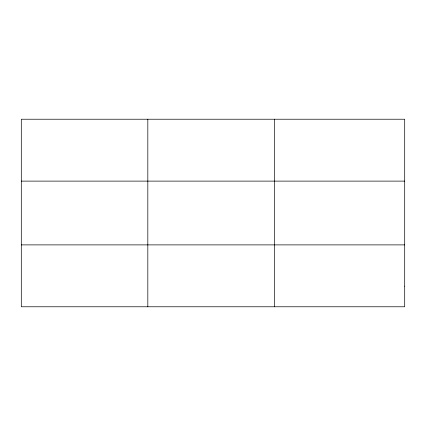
<?xml version="1.0" encoding="UTF-8"?>
<svg xmlns="http://www.w3.org/2000/svg" width="426" height="426" viewBox="0 0 426 426"><rect width="100%" height="100%" fill="white"/><g stroke="black" fill="none" stroke-linecap="round" stroke-linejoin="round"><path stroke-width="0.64" d="M147.822 306.773L147.822 119.227M274.344 306.773L274.344 119.227M21.3 181.114L404.7 181.114M21.3 244.886L404.7 244.886M404.7 286.144L404.7 306.773L21.3 306.773L21.3 119.227L404.7 119.227L404.7 286.144"/></g></svg>
